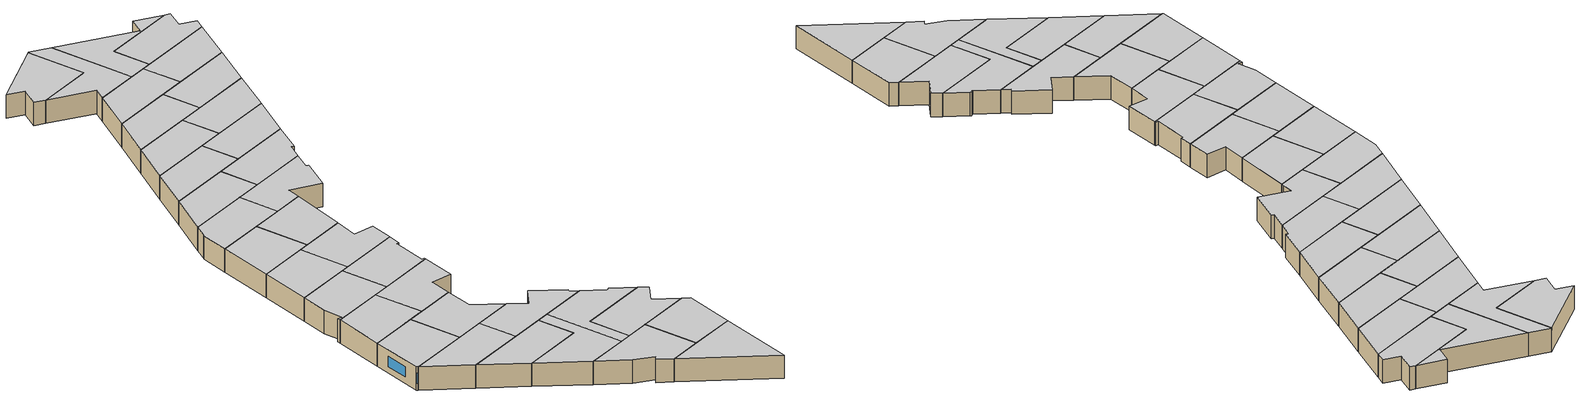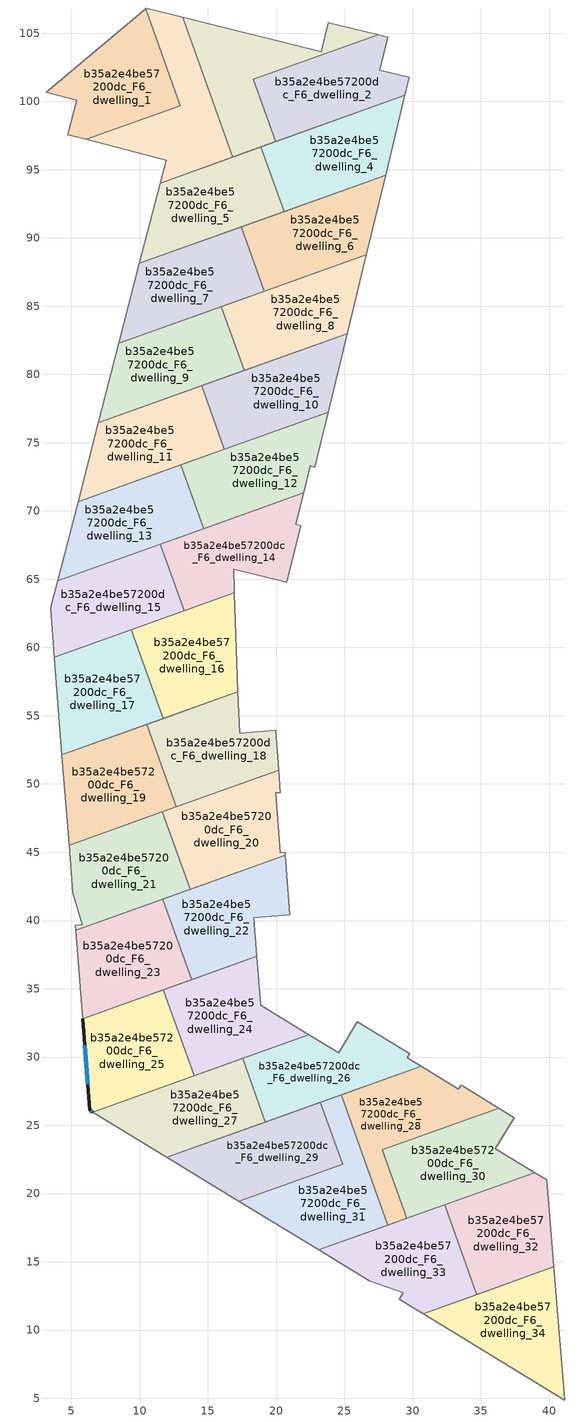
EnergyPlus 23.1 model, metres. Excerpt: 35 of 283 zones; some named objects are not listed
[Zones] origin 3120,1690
b35a2e4be57200dc_F6_dwelling_0
 floor to b35a2e4be57200dc_F5_dwelling_0 (EU_floor_Construction): 27.48,104.88 18.33,101.6 19.96,97.05 16.83,95.92 13.16,106.17 23.3,103.63 23.82,105.77 z18
 wall adiabatic (EU_wall_Construction): 27.48,104.88 23.82,105.77 23.3,103.63 13.16,106.17 / 16.83,95.92 19.96,97.05 z18:21
 wall to b35a2e4be57200dc_F6_dwelling_2 (EU_wall_Construction): 19.96,97.05 18.33,101.6 27.48,104.88 z18:21
 wall to b35a2e4be57200dc_F6_dwelling_3 (EU_wall_Construction): 13.16,106.17 16.83,95.92 z18:21
 ceiling to b35a2e4be57200dc_F7_dwelling_0 (EU_floor_Construction): 19.96,97.05 18.33,101.6 27.48,104.88 23.82,105.77 23.3,103.63 13.16,106.17 16.83,95.92 z21
b35a2e4be57200dc_F6_dwelling_1
 floor to b35a2e4be57200dc_F5_dwelling_1 (EU_floor_Construction): 10.43,106.79 12.97,99.69 6.08,97.21 4.72,97.56 5.37,100.08 3.15,100.65 z18
 wall to b35a2e4be57200dc_F6_dwelling_3 (EU_wall_Construction): 6.08,97.21 12.97,99.69 10.43,106.79 z18:21
 wall adiabatic (EU_wall_Construction): 10.43,106.79 3.15,100.65 5.37,100.08 4.72,97.56 6.08,97.21 z18:21
 ceiling to b35a2e4be57200dc_F7_dwelling_1 (EU_floor_Construction): 12.97,99.69 10.43,106.79 3.15,100.65 5.37,100.08 4.72,97.56 6.08,97.21 z21
b35a2e4be57200dc_F6_dwelling_10
 floor to b35a2e4be57200dc_F5_dwelling_10 (EU_floor_Construction): 25.2,82.99 23.8,77.24 16.2,74.51 14.53,79.17 z18
 wall adiabatic (EU_wall_Construction): 16.2,74.51 23.8,77.24 25.2,82.99 14.53,79.17 z18:21
 wall to b35a2e4be57200dc_F6_dwelling_11 (EU_wall_Construction): 14.53,79.17 16.2,74.51 z18:21
 ceiling to b35a2e4be57200dc_F7_dwelling_10 (EU_floor_Construction): 23.8,77.24 25.2,82.99 14.53,79.17 16.2,74.51 z21
b35a2e4be57200dc_F6_dwelling_11
 floor to b35a2e4be57200dc_F5_dwelling_11 (EU_floor_Construction): 14.53,79.17 16.2,74.51 5.49,70.68 6.98,76.47 z18
 wall adiabatic (EU_wall_Construction): 14.53,79.17 6.98,76.47 5.49,70.68 16.2,74.51 z18:21
 ceiling to b35a2e4be57200dc_F7_dwelling_11 (EU_floor_Construction): 16.2,74.51 14.53,79.17 6.98,76.47 5.49,70.68 z21
b35a2e4be57200dc_F6_dwelling_12
 floor to b35a2e4be57200dc_F5_dwelling_12 (EU_floor_Construction): 23.8,77.24 22.83,73.21 22.49,73.29 22.01,71.33 14.69,68.71 13.02,73.38 z18
 wall to b35a2e4be57200dc_F6_dwelling_13 (EU_wall_Construction): 13.02,73.38 14.69,68.71 z18:21
 wall adiabatic (EU_wall_Construction): 14.69,68.71 22.01,71.33 22.49,73.29 22.83,73.21 23.8,77.24 13.02,73.38 z18:21
 ceiling to b35a2e4be57200dc_F7_dwelling_12 (EU_floor_Construction): 22.01,71.33 22.49,73.29 22.83,73.21 23.8,77.24 13.02,73.38 14.69,68.71 z21
b35a2e4be57200dc_F6_dwelling_13
 floor to b35a2e4be57200dc_F5_dwelling_13 (EU_floor_Construction): 13.02,73.38 14.69,68.71 3.99,64.88 5.49,70.68 z18
 wall adiabatic (EU_wall_Construction): 13.02,73.38 5.49,70.68 3.99,64.88 14.69,68.71 z18:21
 ceiling to b35a2e4be57200dc_F7_dwelling_13 (EU_floor_Construction): 14.69,68.71 13.02,73.38 5.49,70.68 3.99,64.88 z21
b35a2e4be57200dc_F6_dwelling_14
 floor to b35a2e4be57200dc_F5_dwelling_14 (EU_floor_Construction): 22.01,71.33 21.45,69.02 21.79,68.93 20.78,64.78 16.89,65.72 16.92,64.29 16.93,64 13.26,62.68 11.51,67.57 z18
 wall to b35a2e4be57200dc_F6_dwelling_15 (EU_wall_Construction): 11.51,67.57 13.26,62.68 z18:21
 wall adiabatic (EU_wall_Construction): 13.26,62.68 16.93,64 16.92,64.29 16.89,65.72 20.78,64.78 21.79,68.93 21.45,69.02 22.01,71.33 11.51,67.57 z18:21
 ceiling to b35a2e4be57200dc_F7_dwelling_14 (EU_floor_Construction): 20.78,64.78 21.79,68.93 21.45,69.02 22.01,71.33 11.51,67.57 13.26,62.68 16.93,64 16.92,64.29 16.89,65.72 z21
b35a2e4be57200dc_F6_dwelling_15
 floor to b35a2e4be57200dc_F5_dwelling_15 (EU_floor_Construction): 11.51,67.57 13.26,62.68 3.75,59.28 3.47,62.87 3.57,63.23 3.99,64.88 z18
 wall adiabatic (EU_wall_Construction): 11.51,67.57 3.99,64.88 3.57,63.23 3.47,62.87 3.75,59.28 13.26,62.68 z18:21
 ceiling to b35a2e4be57200dc_F7_dwelling_15 (EU_floor_Construction): 13.26,62.68 11.51,67.57 3.99,64.88 3.57,63.23 3.47,62.87 3.75,59.28 z21
b35a2e4be57200dc_F6_dwelling_16
 floor to b35a2e4be57200dc_F5_dwelling_16 (EU_floor_Construction): 16.93,64 17.2,56.76 11.71,54.79 9.38,61.29 z18
 wall adiabatic (EU_wall_Construction): 11.71,54.79 17.2,56.76 16.93,64 9.38,61.29 z18:21
 wall to b35a2e4be57200dc_F6_dwelling_17 (EU_wall_Construction): 9.38,61.29 11.71,54.79 z18:21
 ceiling to b35a2e4be57200dc_F7_dwelling_16 (EU_floor_Construction): 17.2,56.76 16.93,64 9.38,61.29 11.71,54.79 z21
b35a2e4be57200dc_F6_dwelling_17
 floor to b35a2e4be57200dc_F5_dwelling_17 (EU_floor_Construction): 9.38,61.29 11.71,54.79 4.31,52.14 3.75,59.28 z18
 wall adiabatic (EU_wall_Construction): 9.38,61.29 3.75,59.28 4.31,52.14 11.71,54.79 z18:21
 ceiling to b35a2e4be57200dc_F7_dwelling_17 (EU_floor_Construction): 11.71,54.79 9.38,61.29 3.75,59.28 4.31,52.14 z21
b35a2e4be57200dc_F6_dwelling_18
 floor to b35a2e4be57200dc_F5_dwelling_18 (EU_floor_Construction): 19.95,53.93 20.18,51.01 12.69,48.32 10.52,54.37 17.2,56.76 17.31,53.73 z18
 wall adiabatic (EU_wall_Construction): 12.69,48.32 20.18,51.01 19.95,53.93 17.31,53.73 17.2,56.76 10.52,54.37 z18:21
 wall to b35a2e4be57200dc_F6_dwelling_19 (EU_wall_Construction): 10.52,54.37 12.69,48.32 z18:21
 ceiling to b35a2e4be57200dc_F7_dwelling_18 (EU_floor_Construction): 20.18,51.01 19.95,53.93 17.31,53.73 17.2,56.76 10.52,54.37 12.69,48.32 z21
b35a2e4be57200dc_F6_dwelling_19
 floor to b35a2e4be57200dc_F5_dwelling_19 (EU_floor_Construction): 10.52,54.37 12.69,48.32 4.82,45.51 4.31,52.14 z18
 wall adiabatic (EU_wall_Construction): 10.52,54.37 4.31,52.14 4.82,45.51 12.69,48.32 z18:21
 ceiling to b35a2e4be57200dc_F7_dwelling_19 (EU_floor_Construction): 12.69,48.32 10.52,54.37 4.31,52.14 4.82,45.51 z21
b35a2e4be57200dc_F6_dwelling_2
 floor to b35a2e4be57200dc_F5_dwelling_2 (EU_floor_Construction): 28.17,104.71 27.59,102.3 29.76,101.77 29.43,100.44 19.96,97.05 18.33,101.6 27.48,104.88 z18
 wall adiabatic (EU_wall_Construction): 19.96,97.05 29.43,100.44 29.76,101.77 27.59,102.3 28.17,104.71 27.48,104.88 z18:21
 ceiling to b35a2e4be57200dc_F7_dwelling_2 (EU_floor_Construction): 29.43,100.44 29.76,101.77 27.59,102.3 28.17,104.71 27.48,104.88 18.33,101.6 19.96,97.05 z21
b35a2e4be57200dc_F6_dwelling_20
 floor to b35a2e4be57200dc_F5_dwelling_20 (EU_floor_Construction): 20.18,51.01 20.31,49.37 19.96,49.34 20.3,44.95 20.65,44.98 20.67,44.79 13.69,42.29 11.66,47.96 z18
 wall to b35a2e4be57200dc_F6_dwelling_21 (EU_wall_Construction): 11.66,47.96 13.69,42.29 z18:21
 wall adiabatic (EU_wall_Construction): 13.69,42.29 20.67,44.79 20.65,44.98 20.3,44.95 19.96,49.34 20.31,49.37 20.18,51.01 11.66,47.96 z18:21
 ceiling to b35a2e4be57200dc_F7_dwelling_20 (EU_floor_Construction): 20.67,44.79 20.65,44.98 20.3,44.95 19.96,49.34 20.31,49.37 20.18,51.01 11.66,47.96 13.69,42.29 z21
b35a2e4be57200dc_F6_dwelling_21
 floor to b35a2e4be57200dc_F5_dwelling_21 (EU_floor_Construction): 11.66,47.96 13.69,42.29 5.31,39.29 5.28,39.66 5.81,39.7 5.09,42.04 4.82,45.51 z18
 wall adiabatic (EU_wall_Construction): 11.66,47.96 4.82,45.51 5.09,42.04 5.81,39.7 5.28,39.66 5.31,39.29 13.69,42.29 z18:21
 ceiling to b35a2e4be57200dc_F7_dwelling_21 (EU_floor_Construction): 13.69,42.29 11.66,47.96 4.82,45.51 5.09,42.04 5.81,39.7 5.28,39.66 5.31,39.29 z21
b35a2e4be57200dc_F6_dwelling_22
 floor to b35a2e4be57200dc_F5_dwelling_22 (EU_floor_Construction): 20.67,44.79 21.01,40.42 18.37,40.21 18.59,37.36 13.81,35.65 11.68,41.57 z18
 wall to b35a2e4be57200dc_F6_dwelling_23 (EU_wall_Construction): 11.68,41.57 13.81,35.65 z18:21
 wall adiabatic (EU_wall_Construction): 13.81,35.65 18.59,37.36 18.37,40.21 21.01,40.42 20.67,44.79 11.68,41.57 z18:21
 ceiling to b35a2e4be57200dc_F7_dwelling_22 (EU_floor_Construction): 18.59,37.36 18.37,40.21 21.01,40.42 20.67,44.79 11.68,41.57 13.81,35.65 z21
b35a2e4be57200dc_F6_dwelling_23
 floor to b35a2e4be57200dc_F5_dwelling_23 (EU_floor_Construction): 11.68,41.57 13.81,35.65 5.81,32.79 5.31,39.29 z18
 wall adiabatic (EU_wall_Construction): 11.68,41.57 5.31,39.29 5.81,32.79 13.81,35.65 z18:21
 ceiling to b35a2e4be57200dc_F7_dwelling_23 (EU_floor_Construction): 13.81,35.65 11.68,41.57 5.31,39.29 5.81,32.79 z21
b35a2e4be57200dc_F6_dwelling_24
 floor to b35a2e4be57200dc_F5_dwelling_24 (EU_floor_Construction): 18.59,37.36 18.87,33.78 22.39,31.64 13.99,28.63 11.74,34.91 z18
 wall to b35a2e4be57200dc_F6_dwelling_25 (EU_wall_Construction): 11.74,34.91 13.99,28.63 z18:21
 wall adiabatic (EU_wall_Construction): 13.99,28.63 22.39,31.64 18.87,33.78 18.59,37.36 11.74,34.91 z18:21
 ceiling to b35a2e4be57200dc_F7_dwelling_24 (EU_floor_Construction): 22.39,31.64 18.87,33.78 18.59,37.36 11.74,34.91 13.99,28.63 z21
b35a2e4be57200dc_F6_dwelling_25
 floor to b35a2e4be57200dc_F5_dwelling_25 (EU_floor_Construction): 11.74,34.91 13.99,28.63 6.55,25.97 6.34,26.1 5.81,32.79 z18
 wall outside (EU_wall_Construction): 5.81,32.79 6.34,26.1 6.55,25.97 z18:21
 wall adiabatic (EU_wall_Construction): 11.74,34.91 5.81,32.79 / 6.55,25.97 13.99,28.63 z18:21
 window (EU_Window_Construction): 5.96,30.88 6.19,28.01 / 6.4,26.06 6.49,26.01 z18.86:20.14
 ceiling to b35a2e4be57200dc_F7_dwelling_25 (EU_floor_Construction): 13.99,28.63 11.74,34.91 5.81,32.79 6.34,26.1 6.55,25.97 z21
b35a2e4be57200dc_F6_dwelling_26
 floor to b35a2e4be57200dc_F5_dwelling_26 (EU_floor_Construction): 29.78,30.24 29.6,29.94 30.62,29.32 19.21,25.23 17.54,29.91 22.39,31.64 24.58,30.3 25.95,32.57 z18
 wall adiabatic (EU_wall_Construction): 19.21,25.23 30.62,29.32 29.6,29.94 29.78,30.24 25.95,32.57 24.58,30.3 22.39,31.64 17.54,29.91 z18:21
 wall to b35a2e4be57200dc_F6_dwelling_27 (EU_wall_Construction): 17.54,29.91 19.21,25.23 z18:21
 ceiling to b35a2e4be57200dc_F7_dwelling_26 (EU_floor_Construction): 30.62,29.32 29.6,29.94 29.78,30.24 25.95,32.57 24.58,30.3 22.39,31.64 17.54,29.91 19.21,25.23 z21
b35a2e4be57200dc_F6_dwelling_27
 floor to b35a2e4be57200dc_F5_dwelling_27 (EU_floor_Construction): 17.54,29.91 19.21,25.23 12,22.65 6.55,25.97 z18
 wall adiabatic (EU_wall_Construction): 17.54,29.91 6.55,25.97 12,22.65 19.21,25.23 z18:21
 ceiling to b35a2e4be57200dc_F7_dwelling_27 (EU_floor_Construction): 19.21,25.23 17.54,29.91 6.55,25.97 12,22.65 z21
b35a2e4be57200dc_F6_dwelling_28
 floor to b35a2e4be57200dc_F5_dwelling_28 (EU_floor_Construction): 33.7,27.84 36.29,26.25 27.77,23.2 29.57,18.17 28.19,17.68 24.77,27.22 30.62,29.32 33.28,27.69 33.36,27.64 33.42,27.74 33.54,27.94 z18
 wall adiabatic (EU_wall_Construction): 36.29,26.25 33.7,27.84 33.54,27.94 33.42,27.74 33.36,27.64 33.28,27.69 30.62,29.32 24.77,27.22 / 28.19,17.68 29.57,18.17 z18:21
 wall to b35a2e4be57200dc_F6_dwelling_30 (EU_wall_Construction): 29.57,18.17 27.77,23.2 36.29,26.25 z18:21
 wall to b35a2e4be57200dc_F6_dwelling_31 (EU_wall_Construction): 24.77,27.22 28.19,17.68 z18:21
 ceiling to b35a2e4be57200dc_F7_dwelling_28 (EU_floor_Construction): 29.57,18.17 27.77,23.2 36.29,26.25 33.7,27.84 33.54,27.94 33.42,27.74 33.36,27.64 33.28,27.69 30.62,29.32 24.77,27.22 28.19,17.68 z21
b35a2e4be57200dc_F6_dwelling_29
 floor to b35a2e4be57200dc_F5_dwelling_29 (EU_floor_Construction): 23.24,26.67 24.86,22.15 17.27,19.43 12,22.65 z18
 wall to b35a2e4be57200dc_F6_dwelling_31 (EU_wall_Construction): 17.27,19.43 24.86,22.15 23.24,26.67 z18:21
 wall adiabatic (EU_wall_Construction): 23.24,26.67 12,22.65 17.27,19.43 z18:21
 ceiling to b35a2e4be57200dc_F7_dwelling_29 (EU_floor_Construction): 24.86,22.15 23.24,26.67 12,22.65 17.27,19.43 z21
b35a2e4be57200dc_F6_dwelling_3
 floor to b35a2e4be57200dc_F5_dwelling_3 (EU_floor_Construction): 13.16,106.17 16.83,95.92 11.5,94.01 11.93,95.71 6.08,97.21 12.97,99.69 10.43,106.79 10.48,106.84 z18
 wall adiabatic (EU_wall_Construction): 13.16,106.17 10.48,106.84 10.43,106.79 / 6.08,97.21 11.93,95.71 11.5,94.01 16.83,95.92 z18:21
 ceiling to b35a2e4be57200dc_F7_dwelling_3 (EU_floor_Construction): 16.83,95.92 13.16,106.17 10.48,106.84 10.43,106.79 12.97,99.69 6.08,97.21 11.93,95.71 11.5,94.01 z21
b35a2e4be57200dc_F6_dwelling_30
 floor to b35a2e4be57200dc_F5_dwelling_30 (EU_floor_Construction): 37.43,25.55 36.06,23.28 38.95,21.54 29.57,18.17 27.77,23.2 36.29,26.25 z18
 wall adiabatic (EU_wall_Construction): 29.57,18.17 38.95,21.54 36.06,23.28 37.43,25.55 36.29,26.25 z18:21
 ceiling to b35a2e4be57200dc_F7_dwelling_30 (EU_floor_Construction): 38.95,21.54 36.06,23.28 37.43,25.55 36.29,26.25 27.77,23.2 29.57,18.17 z21
b35a2e4be57200dc_F6_dwelling_31
 floor to b35a2e4be57200dc_F5_dwelling_31 (EU_floor_Construction): 24.77,27.22 28.19,17.68 23.12,15.87 17.27,19.43 24.86,22.15 23.24,26.67 z18
 wall adiabatic (EU_wall_Construction): 24.77,27.22 23.24,26.67 / 17.27,19.43 23.12,15.87 28.19,17.68 z18:21
 ceiling to b35a2e4be57200dc_F7_dwelling_31 (EU_floor_Construction): 28.19,17.68 24.77,27.22 23.24,26.67 24.86,22.15 17.27,19.43 23.12,15.87 z21
b35a2e4be57200dc_F6_dwelling_32
 floor to b35a2e4be57200dc_F5_dwelling_32 (EU_floor_Construction): 39.82,21.01 40.34,14.62 34.7,12.6 32.35,19.17 38.95,21.54 z18
 wall to b35a2e4be57200dc_F6_dwelling_33 (EU_wall_Construction): 32.35,19.17 34.7,12.6 z18:21
 wall adiabatic (EU_wall_Construction): 34.7,12.6 40.34,14.62 39.82,21.01 38.95,21.54 32.35,19.17 z18:21
 ceiling to b35a2e4be57200dc_F7_dwelling_32 (EU_floor_Construction): 40.34,14.62 39.82,21.01 38.95,21.54 32.35,19.17 34.7,12.6 z21
b35a2e4be57200dc_F6_dwelling_33
 floor to b35a2e4be57200dc_F5_dwelling_33 (EU_floor_Construction): 32.35,19.17 34.7,12.6 30.78,11.2 29.03,12.27 29.32,12.74 26.82,13.61 23.12,15.87 z18
 wall adiabatic (EU_wall_Construction): 32.35,19.17 23.12,15.87 26.82,13.61 29.32,12.74 29.03,12.27 30.78,11.2 34.7,12.6 z18:21
 ceiling to b35a2e4be57200dc_F7_dwelling_33 (EU_floor_Construction): 34.7,12.6 32.35,19.17 23.12,15.87 26.82,13.61 29.32,12.74 29.03,12.27 30.78,11.2 z21
b35a2e4be57200dc_F6_dwelling_34
 floor to b35a2e4be57200dc_F5_dwelling_34 (EU_floor_Construction): 40.34,14.62 41.14,4.88 30.78,11.2 z18
 wall adiabatic (EU_wall_Construction): 41.14,4.88 40.34,14.62 30.78,11.2 41.14,4.88 z18:21
 ceiling to b35a2e4be57200dc_F7_dwelling_34 (EU_floor_Construction): 41.14,4.88 40.34,14.62 30.78,11.2 z21
b35a2e4be57200dc_F6_dwelling_4
 floor to b35a2e4be57200dc_F5_dwelling_4 (EU_floor_Construction): 29.43,100.44 28.02,94.59 20.58,91.93 18.89,96.66 z18
 wall adiabatic (EU_wall_Construction): 20.58,91.93 28.02,94.59 29.43,100.44 18.89,96.66 20.58,91.93 z18:21
 ceiling to b35a2e4be57200dc_F7_dwelling_4 (EU_floor_Construction): 28.02,94.59 29.43,100.44 18.89,96.66 20.58,91.93 z21
b35a2e4be57200dc_F6_dwelling_5
 floor to b35a2e4be57200dc_F5_dwelling_5 (EU_floor_Construction): 18.89,96.66 20.58,91.93 9.98,88.13 11.5,94.01 z18
 wall adiabatic (EU_wall_Construction): 18.89,96.66 11.5,94.01 9.98,88.13 20.58,91.93 18.89,96.66 z18:21
 ceiling to b35a2e4be57200dc_F7_dwelling_5 (EU_floor_Construction): 20.58,91.93 18.89,96.66 11.5,94.01 9.98,88.13 z21
b35a2e4be57200dc_F6_dwelling_6
 floor to b35a2e4be57200dc_F5_dwelling_6 (EU_floor_Construction): 28.02,94.59 26.6,88.78 19.11,86.09 17.43,90.8 z18
 wall adiabatic (EU_wall_Construction): 19.11,86.09 26.6,88.78 28.02,94.59 17.43,90.8 z18:21
 wall to b35a2e4be57200dc_F6_dwelling_7 (EU_wall_Construction): 17.43,90.8 19.11,86.09 z18:21
 ceiling to b35a2e4be57200dc_F7_dwelling_6 (EU_floor_Construction): 26.6,88.78 28.02,94.59 17.43,90.8 19.11,86.09 z21
b35a2e4be57200dc_F6_dwelling_7
 floor to b35a2e4be57200dc_F5_dwelling_7 (EU_floor_Construction): 17.43,90.8 19.11,86.09 8.48,82.28 9.98,88.13 z18
 wall adiabatic (EU_wall_Construction): 17.43,90.8 9.98,88.13 8.48,82.28 19.11,86.09 z18:21
 ceiling to b35a2e4be57200dc_F7_dwelling_7 (EU_floor_Construction): 19.11,86.09 17.43,90.8 9.98,88.13 8.48,82.28 z21
b35a2e4be57200dc_F6_dwelling_8
 floor to b35a2e4be57200dc_F5_dwelling_8 (EU_floor_Construction): 26.6,88.78 25.2,82.99 17.65,80.29 15.98,84.97 z18
 wall adiabatic (EU_wall_Construction): 17.65,80.29 25.2,82.99 26.6,88.78 15.98,84.97 z18:21
 wall to b35a2e4be57200dc_F6_dwelling_9 (EU_wall_Construction): 15.98,84.97 17.65,80.29 z18:21
 ceiling to b35a2e4be57200dc_F7_dwelling_8 (EU_floor_Construction): 25.2,82.99 26.6,88.78 15.98,84.97 17.65,80.29 z21
b35a2e4be57200dc_F6_dwelling_9
 floor to b35a2e4be57200dc_F5_dwelling_9 (EU_floor_Construction): 15.98,84.97 17.65,80.29 6.98,76.47 8.48,82.28 z18
 wall adiabatic (EU_wall_Construction): 15.98,84.97 8.48,82.28 6.98,76.47 17.65,80.29 z18:21
 ceiling to b35a2e4be57200dc_F7_dwelling_9 (EU_floor_Construction): 17.65,80.29 15.98,84.97 8.48,82.28 6.98,76.47 z21
[Building]
EU S2 Campaign: North Axis=0; Terrain=City; Solar Distribution=FullExterior
[Site:Location]
Helsinki-Vantaa.AP: Latitude=60.317; Longitude=24.963; Time Zone=2; Elevation=54.6
[SizingPeriod:WeatherFileDays]
AnnualSizingPeriod: Begin Month=1; Begin Day of Month=1; End Month=12; End Day of Month=31; Day of Week for Start Day=Monday; Use Weather File Daylight Saving Period=No; Use Weather File Rain and Snow Indicators=No
[MATERIAL]
EU_InternalMass_Material: Roughness=MediumRough; Thickness=0.1; Conductivity=1; Density=1800; Specific Heat=900; Thermal Absorptance=0.9; Solar Absorptance=0.7; Visible Absorptance=0.7
[MATERIAL:NOMASS] Roughness=MediumRough; Thermal Absorptance=0.9; Solar Absorptance=0.7; Visible Absorptance=0.7
Name | Thermal Resistance
EU_wall_NoMass | 5.91765
EU_floor_NoMass | 6.2875
[WINDOWMATERIAL:SIMPLEGLAZINGSYSTEM]
EU_Window_SimpleGlazing: UFactor=0.994035; Solar Heat Gain Coefficient=0.7; Visible Transmittance=0.7
[CONSTRUCTION]
EU_wall_Construction: EU_wall_NoMass
EU_floor_Construction: EU_floor_NoMass
EU_Window_Construction: EU_Window_SimpleGlazing
EU_InternalMass_Construction: EU_InternalMass_Material
[ZONE] Type=1; Multiplier=1; Ceiling Height=autocalculate; Floor Area=autocalculate; Part of Total Floor Area=Yes
Name | Volume
b35a2e4be57200dc_F6_dwelling_0 | 143.992
b35a2e4be57200dc_F6_dwelling_1 | 144.024
b35a2e4be57200dc_F6_dwelling_10 | 144.019
b35a2e4be57200dc_F6_dwelling_11 | 144.05
b35a2e4be57200dc_F6_dwelling_12 | 143.993
b35a2e4be57200dc_F6_dwelling_13 | 143.977
b35a2e4be57200dc_F6_dwelling_14 | 144.555
b35a2e4be57200dc_F6_dwelling_15 | 144.532
b35a2e4be57200dc_F6_dwelling_16 | 143.476
b35a2e4be57200dc_F6_dwelling_17 | 143.495
b35a2e4be57200dc_F6_dwelling_18; b35a2e4be57200dc_F6_dwelling_26 | 144.004
b35a2e4be57200dc_F6_dwelling_19; b35a2e4be57200dc_F6_dwelling_8 | 143.997
b35a2e4be57200dc_F6_dwelling_2; b35a2e4be57200dc_F6_dwelling_3; b35a2e4be57200dc_F6_dwelling_9 | 143.99
b35a2e4be57200dc_F6_dwelling_20; b35a2e4be57200dc_F6_dwelling_27; b35a2e4be57200dc_F6_dwelling_33 | 144.015
b35a2e4be57200dc_F6_dwelling_21; b35a2e4be57200dc_F6_dwelling_24; b35a2e4be57200dc_F6_dwelling_34 | 144.011
b35a2e4be57200dc_F6_dwelling_22 | 144.04
b35a2e4be57200dc_F6_dwelling_23; b35a2e4be57200dc_F6_dwelling_25; b35a2e4be57200dc_F6_dwelling_5 | 144.007
b35a2e4be57200dc_F6_dwelling_28 | 144.031
b35a2e4be57200dc_F6_dwelling_29 | 144.001
b35a2e4be57200dc_F6_dwelling_30; b35a2e4be57200dc_F6_dwelling_31 | 143.999
b35a2e4be57200dc_F6_dwelling_32 | 144.018
b35a2e4be57200dc_F6_dwelling_4 | 144.009
b35a2e4be57200dc_F6_dwelling_6 | 144.034
b35a2e4be57200dc_F6_dwelling_7 | 144.041
[INTERNALMASS] Construction=EU_InternalMass_Construction
Name | Zone or ZoneList | Surface Area
b35a2e4be57200dc_F6_dwelling_0_EU_InternalMass | b35a2e4be57200dc_F6_dwelling_0 | 48.0012
b35a2e4be57200dc_F6_dwelling_1_EU_InternalMass | b35a2e4be57200dc_F6_dwelling_1 | 48.0077
b35a2e4be57200dc_F6_dwelling_2_EU_InternalMass | b35a2e4be57200dc_F6_dwelling_2 | 47.9963
b35a2e4be57200dc_F6_dwelling_3_EU_InternalMass | b35a2e4be57200dc_F6_dwelling_3 | 47.9963
b35a2e4be57200dc_F6_dwelling_4_EU_InternalMass | b35a2e4be57200dc_F6_dwelling_4 | 48.003
b35a2e4be57200dc_F6_dwelling_5_EU_InternalMass | b35a2e4be57200dc_F6_dwelling_5 | 48.003
b35a2e4be57200dc_F6_dwelling_6_EU_InternalMass | b35a2e4be57200dc_F6_dwelling_6 | 48.0102
b35a2e4be57200dc_F6_dwelling_7_EU_InternalMass | b35a2e4be57200dc_F6_dwelling_7 | 48.013
b35a2e4be57200dc_F6_dwelling_8_EU_InternalMass | b35a2e4be57200dc_F6_dwelling_8 | 47.9986
b35a2e4be57200dc_F6_dwelling_9_EU_InternalMass | b35a2e4be57200dc_F6_dwelling_9 | 47.9956
b35a2e4be57200dc_F6_dwelling_10_EU_InternalMass | b35a2e4be57200dc_F6_dwelling_10 | 48.0076
b35a2e4be57200dc_F6_dwelling_11_EU_InternalMass | b35a2e4be57200dc_F6_dwelling_11 | 48.0176
b35a2e4be57200dc_F6_dwelling_12_EU_InternalMass | b35a2e4be57200dc_F6_dwelling_12 | 47.9978
b35a2e4be57200dc_F6_dwelling_13_EU_InternalMass | b35a2e4be57200dc_F6_dwelling_13 | 47.9935
b35a2e4be57200dc_F6_dwelling_14_EU_InternalMass | b35a2e4be57200dc_F6_dwelling_14 | 48.1789
b35a2e4be57200dc_F6_dwelling_15_EU_InternalMass | b35a2e4be57200dc_F6_dwelling_15 | 48.1785
b35a2e4be57200dc_F6_dwelling_16_EU_InternalMass | b35a2e4be57200dc_F6_dwelling_16 | 47.8263
b35a2e4be57200dc_F6_dwelling_17_EU_InternalMass | b35a2e4be57200dc_F6_dwelling_17 | 47.8311
b35a2e4be57200dc_F6_dwelling_18_EU_InternalMass | b35a2e4be57200dc_F6_dwelling_18 | 48.003
b35a2e4be57200dc_F6_dwelling_19_EU_InternalMass | b35a2e4be57200dc_F6_dwelling_19 | 48.0021
b35a2e4be57200dc_F6_dwelling_20_EU_InternalMass | b35a2e4be57200dc_F6_dwelling_20 | 48.0047
b35a2e4be57200dc_F6_dwelling_21_EU_InternalMass | b35a2e4be57200dc_F6_dwelling_21 | 48.0043
b35a2e4be57200dc_F6_dwelling_22_EU_InternalMass | b35a2e4be57200dc_F6_dwelling_22 | 48.0114
b35a2e4be57200dc_F6_dwelling_23_EU_InternalMass | b35a2e4be57200dc_F6_dwelling_23 | 48.0014
b35a2e4be57200dc_F6_dwelling_24_EU_InternalMass | b35a2e4be57200dc_F6_dwelling_24 | 48.0038
b35a2e4be57200dc_F6_dwelling_25_EU_InternalMass | b35a2e4be57200dc_F6_dwelling_25 | 48.0027
b35a2e4be57200dc_F6_dwelling_26_EU_InternalMass | b35a2e4be57200dc_F6_dwelling_26 | 48.005
b35a2e4be57200dc_F6_dwelling_27_EU_InternalMass | b35a2e4be57200dc_F6_dwelling_27 | 48.0047
b35a2e4be57200dc_F6_dwelling_28_EU_InternalMass | b35a2e4be57200dc_F6_dwelling_28 | 48.0105
b35a2e4be57200dc_F6_dwelling_29_EU_InternalMass | b35a2e4be57200dc_F6_dwelling_29 | 47.9994
b35a2e4be57200dc_F6_dwelling_30_EU_InternalMass | b35a2e4be57200dc_F6_dwelling_30 | 48
b35a2e4be57200dc_F6_dwelling_31_EU_InternalMass | b35a2e4be57200dc_F6_dwelling_31 | 48.0006
b35a2e4be57200dc_F6_dwelling_32_EU_InternalMass | b35a2e4be57200dc_F6_dwelling_32 | 48.0051
b35a2e4be57200dc_F6_dwelling_33_EU_InternalMass | b35a2e4be57200dc_F6_dwelling_33 | 48.0038
b35a2e4be57200dc_F6_dwelling_34_EU_InternalMass | b35a2e4be57200dc_F6_dwelling_34 | 48.0035
[OTHEREQUIPMENT] Fuel Type=Electricity; Design Level Calculation Method=Watts/Area; Power per Zone Floor Area=1; Fraction Latent=0; Fraction Radiant=0; Fraction Lost=0; Carbon Dioxide Generation Rate=0; EndUse Subcategory=EU_Step8_InternalGains
Name | Zone or ZoneList or Space or SpaceList | Schedule
EU_Step8_InternalGain_b35a2e4be57200dc_F6_dwelling_0_f000 | b35a2e4be57200dc_F6_dwelling_0 | EU_Step8_GainSchedule_b35a2e4be57200dc_F6_dwelling_0_f000
EU_Step8_InternalGain_b35a2e4be57200dc_F6_dwelling_1_f000 | b35a2e4be57200dc_F6_dwelling_1 | EU_Step8_GainSchedule_b35a2e4be57200dc_F6_dwelling_1_f000
EU_Step8_InternalGain_b35a2e4be57200dc_F6_dwelling_2_f000 | b35a2e4be57200dc_F6_dwelling_2 | EU_Step8_GainSchedule_b35a2e4be57200dc_F6_dwelling_2_f000
EU_Step8_InternalGain_b35a2e4be57200dc_F6_dwelling_3_f000 | b35a2e4be57200dc_F6_dwelling_3 | EU_Step8_GainSchedule_b35a2e4be57200dc_F6_dwelling_3_f000
EU_Step8_InternalGain_b35a2e4be57200dc_F6_dwelling_4_f000 | b35a2e4be57200dc_F6_dwelling_4 | EU_Step8_GainSchedule_b35a2e4be57200dc_F6_dwelling_4_f000
EU_Step8_InternalGain_b35a2e4be57200dc_F6_dwelling_5_f000 | b35a2e4be57200dc_F6_dwelling_5 | EU_Step8_GainSchedule_b35a2e4be57200dc_F6_dwelling_5_f000
EU_Step8_InternalGain_b35a2e4be57200dc_F6_dwelling_6_f000 | b35a2e4be57200dc_F6_dwelling_6 | EU_Step8_GainSchedule_b35a2e4be57200dc_F6_dwelling_6_f000
EU_Step8_InternalGain_b35a2e4be57200dc_F6_dwelling_7_f000 | b35a2e4be57200dc_F6_dwelling_7 | EU_Step8_GainSchedule_b35a2e4be57200dc_F6_dwelling_7_f000
EU_Step8_InternalGain_b35a2e4be57200dc_F6_dwelling_8_f000 | b35a2e4be57200dc_F6_dwelling_8 | EU_Step8_GainSchedule_b35a2e4be57200dc_F6_dwelling_8_f000
EU_Step8_InternalGain_b35a2e4be57200dc_F6_dwelling_9_f000 | b35a2e4be57200dc_F6_dwelling_9 | EU_Step8_GainSchedule_b35a2e4be57200dc_F6_dwelling_9_f000
EU_Step8_InternalGain_b35a2e4be57200dc_F6_dwelling_10_f000 | b35a2e4be57200dc_F6_dwelling_10 | EU_Step8_GainSchedule_b35a2e4be57200dc_F6_dwelling_10_f000
EU_Step8_InternalGain_b35a2e4be57200dc_F6_dwelling_11_f000 | b35a2e4be57200dc_F6_dwelling_11 | EU_Step8_GainSchedule_b35a2e4be57200dc_F6_dwelling_11_f000
EU_Step8_InternalGain_b35a2e4be57200dc_F6_dwelling_12_f000 | b35a2e4be57200dc_F6_dwelling_12 | EU_Step8_GainSchedule_b35a2e4be57200dc_F6_dwelling_12_f000
EU_Step8_InternalGain_b35a2e4be57200dc_F6_dwelling_13_f000 | b35a2e4be57200dc_F6_dwelling_13 | EU_Step8_GainSchedule_b35a2e4be57200dc_F6_dwelling_13_f000
EU_Step8_InternalGain_b35a2e4be57200dc_F6_dwelling_14_f000 | b35a2e4be57200dc_F6_dwelling_14 | EU_Step8_GainSchedule_b35a2e4be57200dc_F6_dwelling_14_f000
EU_Step8_InternalGain_b35a2e4be57200dc_F6_dwelling_15_f000 | b35a2e4be57200dc_F6_dwelling_15 | EU_Step8_GainSchedule_b35a2e4be57200dc_F6_dwelling_15_f000
EU_Step8_InternalGain_b35a2e4be57200dc_F6_dwelling_16_f000 | b35a2e4be57200dc_F6_dwelling_16 | EU_Step8_GainSchedule_b35a2e4be57200dc_F6_dwelling_16_f000
EU_Step8_InternalGain_b35a2e4be57200dc_F6_dwelling_17_f000 | b35a2e4be57200dc_F6_dwelling_17 | EU_Step8_GainSchedule_b35a2e4be57200dc_F6_dwelling_17_f000
EU_Step8_InternalGain_b35a2e4be57200dc_F6_dwelling_18_f000 | b35a2e4be57200dc_F6_dwelling_18 | EU_Step8_GainSchedule_b35a2e4be57200dc_F6_dwelling_18_f000
EU_Step8_InternalGain_b35a2e4be57200dc_F6_dwelling_19_f000 | b35a2e4be57200dc_F6_dwelling_19 | EU_Step8_GainSchedule_b35a2e4be57200dc_F6_dwelling_19_f000
EU_Step8_InternalGain_b35a2e4be57200dc_F6_dwelling_20_f000 | b35a2e4be57200dc_F6_dwelling_20 | EU_Step8_GainSchedule_b35a2e4be57200dc_F6_dwelling_20_f000
EU_Step8_InternalGain_b35a2e4be57200dc_F6_dwelling_21_f000 | b35a2e4be57200dc_F6_dwelling_21 | EU_Step8_GainSchedule_b35a2e4be57200dc_F6_dwelling_21_f000
EU_Step8_InternalGain_b35a2e4be57200dc_F6_dwelling_22_f000 | b35a2e4be57200dc_F6_dwelling_22 | EU_Step8_GainSchedule_b35a2e4be57200dc_F6_dwelling_22_f000
EU_Step8_InternalGain_b35a2e4be57200dc_F6_dwelling_23_f000 | b35a2e4be57200dc_F6_dwelling_23 | EU_Step8_GainSchedule_b35a2e4be57200dc_F6_dwelling_23_f000
EU_Step8_InternalGain_b35a2e4be57200dc_F6_dwelling_24_f000 | b35a2e4be57200dc_F6_dwelling_24 | EU_Step8_GainSchedule_b35a2e4be57200dc_F6_dwelling_24_f000
EU_Step8_InternalGain_b35a2e4be57200dc_F6_dwelling_25_f000 | b35a2e4be57200dc_F6_dwelling_25 | EU_Step8_GainSchedule_b35a2e4be57200dc_F6_dwelling_25_f000
EU_Step8_InternalGain_b35a2e4be57200dc_F6_dwelling_26_f000 | b35a2e4be57200dc_F6_dwelling_26 | EU_Step8_GainSchedule_b35a2e4be57200dc_F6_dwelling_26_f000
EU_Step8_InternalGain_b35a2e4be57200dc_F6_dwelling_27_f000 | b35a2e4be57200dc_F6_dwelling_27 | EU_Step8_GainSchedule_b35a2e4be57200dc_F6_dwelling_27_f000
EU_Step8_InternalGain_b35a2e4be57200dc_F6_dwelling_28_f000 | b35a2e4be57200dc_F6_dwelling_28 | EU_Step8_GainSchedule_b35a2e4be57200dc_F6_dwelling_28_f000
EU_Step8_InternalGain_b35a2e4be57200dc_F6_dwelling_29_f000 | b35a2e4be57200dc_F6_dwelling_29 | EU_Step8_GainSchedule_b35a2e4be57200dc_F6_dwelling_29_f000
EU_Step8_InternalGain_b35a2e4be57200dc_F6_dwelling_30_f000 | b35a2e4be57200dc_F6_dwelling_30 | EU_Step8_GainSchedule_b35a2e4be57200dc_F6_dwelling_30_f000
EU_Step8_InternalGain_b35a2e4be57200dc_F6_dwelling_31_f000 | b35a2e4be57200dc_F6_dwelling_31 | EU_Step8_GainSchedule_b35a2e4be57200dc_F6_dwelling_31_f000
EU_Step8_InternalGain_b35a2e4be57200dc_F6_dwelling_32_f000 | b35a2e4be57200dc_F6_dwelling_32 | EU_Step8_GainSchedule_b35a2e4be57200dc_F6_dwelling_32_f000
EU_Step8_InternalGain_b35a2e4be57200dc_F6_dwelling_33_f000 | b35a2e4be57200dc_F6_dwelling_33 | EU_Step8_GainSchedule_b35a2e4be57200dc_F6_dwelling_33_f000
EU_Step8_InternalGain_b35a2e4be57200dc_F6_dwelling_34_f000 | b35a2e4be57200dc_F6_dwelling_34 | EU_Step8_GainSchedule_b35a2e4be57200dc_F6_dwelling_34_f000
[ZONEVENTILATION:DESIGNFLOWRATE] Schedule=EU_AlwaysOn; Design Flow Rate Calculation Method=AirChanges/Hour; Air Changes per Hour=0.596421; Ventilation Type=Natural; Fan Pressure Rise=0; Fan Total Efficiency=1; Constant Term Coefficient=1; Temperature Term Coefficient=0; Velocity Term Coefficient=0; Velocity Squared Term Coefficient=0; Minimum Indoor Temperature=-100; Maximum Indoor Temperature=100; Delta Temperature=-100; Minimum Outdoor Temperature=-100; Maximum Outdoor Temperature=100; Maximum Wind Speed=40
Name | Zone or ZoneList or Space or SpaceList
EU_ConstantAir_b35a2e4be57200dc_F6_dwelling_0 | b35a2e4be57200dc_F6_dwelling_0
EU_ConstantAir_b35a2e4be57200dc_F6_dwelling_1 | b35a2e4be57200dc_F6_dwelling_1
EU_ConstantAir_b35a2e4be57200dc_F6_dwelling_2 | b35a2e4be57200dc_F6_dwelling_2
EU_ConstantAir_b35a2e4be57200dc_F6_dwelling_3 | b35a2e4be57200dc_F6_dwelling_3
EU_ConstantAir_b35a2e4be57200dc_F6_dwelling_4 | b35a2e4be57200dc_F6_dwelling_4
EU_ConstantAir_b35a2e4be57200dc_F6_dwelling_5 | b35a2e4be57200dc_F6_dwelling_5
EU_ConstantAir_b35a2e4be57200dc_F6_dwelling_6 | b35a2e4be57200dc_F6_dwelling_6
EU_ConstantAir_b35a2e4be57200dc_F6_dwelling_7 | b35a2e4be57200dc_F6_dwelling_7
EU_ConstantAir_b35a2e4be57200dc_F6_dwelling_8 | b35a2e4be57200dc_F6_dwelling_8
EU_ConstantAir_b35a2e4be57200dc_F6_dwelling_9 | b35a2e4be57200dc_F6_dwelling_9
EU_ConstantAir_b35a2e4be57200dc_F6_dwelling_10 | b35a2e4be57200dc_F6_dwelling_10
EU_ConstantAir_b35a2e4be57200dc_F6_dwelling_11 | b35a2e4be57200dc_F6_dwelling_11
EU_ConstantAir_b35a2e4be57200dc_F6_dwelling_12 | b35a2e4be57200dc_F6_dwelling_12
EU_ConstantAir_b35a2e4be57200dc_F6_dwelling_13 | b35a2e4be57200dc_F6_dwelling_13
EU_ConstantAir_b35a2e4be57200dc_F6_dwelling_14 | b35a2e4be57200dc_F6_dwelling_14
EU_ConstantAir_b35a2e4be57200dc_F6_dwelling_15 | b35a2e4be57200dc_F6_dwelling_15
EU_ConstantAir_b35a2e4be57200dc_F6_dwelling_16 | b35a2e4be57200dc_F6_dwelling_16
EU_ConstantAir_b35a2e4be57200dc_F6_dwelling_17 | b35a2e4be57200dc_F6_dwelling_17
EU_ConstantAir_b35a2e4be57200dc_F6_dwelling_18 | b35a2e4be57200dc_F6_dwelling_18
EU_ConstantAir_b35a2e4be57200dc_F6_dwelling_19 | b35a2e4be57200dc_F6_dwelling_19
EU_ConstantAir_b35a2e4be57200dc_F6_dwelling_20 | b35a2e4be57200dc_F6_dwelling_20
EU_ConstantAir_b35a2e4be57200dc_F6_dwelling_21 | b35a2e4be57200dc_F6_dwelling_21
EU_ConstantAir_b35a2e4be57200dc_F6_dwelling_22 | b35a2e4be57200dc_F6_dwelling_22
EU_ConstantAir_b35a2e4be57200dc_F6_dwelling_23 | b35a2e4be57200dc_F6_dwelling_23
EU_ConstantAir_b35a2e4be57200dc_F6_dwelling_24 | b35a2e4be57200dc_F6_dwelling_24
EU_ConstantAir_b35a2e4be57200dc_F6_dwelling_25 | b35a2e4be57200dc_F6_dwelling_25
EU_ConstantAir_b35a2e4be57200dc_F6_dwelling_26 | b35a2e4be57200dc_F6_dwelling_26
EU_ConstantAir_b35a2e4be57200dc_F6_dwelling_27 | b35a2e4be57200dc_F6_dwelling_27
EU_ConstantAir_b35a2e4be57200dc_F6_dwelling_28 | b35a2e4be57200dc_F6_dwelling_28
EU_ConstantAir_b35a2e4be57200dc_F6_dwelling_29 | b35a2e4be57200dc_F6_dwelling_29
EU_ConstantAir_b35a2e4be57200dc_F6_dwelling_30 | b35a2e4be57200dc_F6_dwelling_30
EU_ConstantAir_b35a2e4be57200dc_F6_dwelling_31 | b35a2e4be57200dc_F6_dwelling_31
EU_ConstantAir_b35a2e4be57200dc_F6_dwelling_32 | b35a2e4be57200dc_F6_dwelling_32
EU_ConstantAir_b35a2e4be57200dc_F6_dwelling_33 | b35a2e4be57200dc_F6_dwelling_33
EU_ConstantAir_b35a2e4be57200dc_F6_dwelling_34 | b35a2e4be57200dc_F6_dwelling_34
[HVACTEMPLATE:ZONE:IDEALLOADSAIRSYSTEM] System Availability Schedule=EU_AlwaysOn; Maximum Heating Supply Air Temperature=50; Minimum Cooling Supply Air Temperature=13; Maximum Heating Supply Air Humidity Ratio=0.0156; Minimum Cooling Supply Air Humidity Ratio=0.0077; Heating Limit=NoLimit; Cooling Limit=NoLimit; Heating Availability Schedule=EU_AlwaysOn; Cooling Availability Schedule=EU_CoolingOff; Dehumidification Control Type=ConstantSensibleHeatRatio; Cooling Sensible Heat Ratio=0.7; Dehumidification Setpoint=60; Humidification Control Type=None; Humidification Setpoint=30; Outdoor Air Method=None; Outdoor Air Flow Rate per Person=0.00944; Outdoor Air Flow Rate per Zone Floor Area=0; Outdoor Air Flow Rate per Zone=0; Demand Controlled Ventilation Type=None; Outdoor Air Economizer Type=NoEconomizer; Heat Recovery Type=None; Sensible Heat Recovery Effectiveness=0.7; Latent Heat Recovery Effectiveness=0.65
Name | Template Thermostat
b35a2e4be57200dc_F6_dwelling_0 | EU_HeatOnly_b35a2e4be57200dc_F6_dwelling_0
b35a2e4be57200dc_F6_dwelling_1 | EU_HeatOnly_b35a2e4be57200dc_F6_dwelling_1
b35a2e4be57200dc_F6_dwelling_2 | EU_HeatOnly_b35a2e4be57200dc_F6_dwelling_2
b35a2e4be57200dc_F6_dwelling_3 | EU_HeatOnly_b35a2e4be57200dc_F6_dwelling_3
b35a2e4be57200dc_F6_dwelling_4 | EU_HeatOnly_b35a2e4be57200dc_F6_dwelling_4
b35a2e4be57200dc_F6_dwelling_5 | EU_HeatOnly_b35a2e4be57200dc_F6_dwelling_5
b35a2e4be57200dc_F6_dwelling_6 | EU_HeatOnly_b35a2e4be57200dc_F6_dwelling_6
b35a2e4be57200dc_F6_dwelling_7 | EU_HeatOnly_b35a2e4be57200dc_F6_dwelling_7
b35a2e4be57200dc_F6_dwelling_8 | EU_HeatOnly_b35a2e4be57200dc_F6_dwelling_8
b35a2e4be57200dc_F6_dwelling_9 | EU_HeatOnly_b35a2e4be57200dc_F6_dwelling_9
b35a2e4be57200dc_F6_dwelling_10 | EU_HeatOnly_b35a2e4be57200dc_F6_dwelling_10
b35a2e4be57200dc_F6_dwelling_11 | EU_HeatOnly_b35a2e4be57200dc_F6_dwelling_11
b35a2e4be57200dc_F6_dwelling_12 | EU_HeatOnly_b35a2e4be57200dc_F6_dwelling_12
b35a2e4be57200dc_F6_dwelling_13 | EU_HeatOnly_b35a2e4be57200dc_F6_dwelling_13
b35a2e4be57200dc_F6_dwelling_14 | EU_HeatOnly_b35a2e4be57200dc_F6_dwelling_14
b35a2e4be57200dc_F6_dwelling_15 | EU_HeatOnly_b35a2e4be57200dc_F6_dwelling_15
b35a2e4be57200dc_F6_dwelling_16 | EU_HeatOnly_b35a2e4be57200dc_F6_dwelling_16
b35a2e4be57200dc_F6_dwelling_17 | EU_HeatOnly_b35a2e4be57200dc_F6_dwelling_17
b35a2e4be57200dc_F6_dwelling_18 | EU_HeatOnly_b35a2e4be57200dc_F6_dwelling_18
b35a2e4be57200dc_F6_dwelling_19 | EU_HeatOnly_b35a2e4be57200dc_F6_dwelling_19
b35a2e4be57200dc_F6_dwelling_20 | EU_HeatOnly_b35a2e4be57200dc_F6_dwelling_20
b35a2e4be57200dc_F6_dwelling_21 | EU_HeatOnly_b35a2e4be57200dc_F6_dwelling_21
b35a2e4be57200dc_F6_dwelling_22 | EU_HeatOnly_b35a2e4be57200dc_F6_dwelling_22
b35a2e4be57200dc_F6_dwelling_23 | EU_HeatOnly_b35a2e4be57200dc_F6_dwelling_23
b35a2e4be57200dc_F6_dwelling_24 | EU_HeatOnly_b35a2e4be57200dc_F6_dwelling_24
b35a2e4be57200dc_F6_dwelling_25 | EU_HeatOnly_b35a2e4be57200dc_F6_dwelling_25
b35a2e4be57200dc_F6_dwelling_26 | EU_HeatOnly_b35a2e4be57200dc_F6_dwelling_26
b35a2e4be57200dc_F6_dwelling_27 | EU_HeatOnly_b35a2e4be57200dc_F6_dwelling_27
b35a2e4be57200dc_F6_dwelling_28 | EU_HeatOnly_b35a2e4be57200dc_F6_dwelling_28
b35a2e4be57200dc_F6_dwelling_29 | EU_HeatOnly_b35a2e4be57200dc_F6_dwelling_29
b35a2e4be57200dc_F6_dwelling_30 | EU_HeatOnly_b35a2e4be57200dc_F6_dwelling_30
b35a2e4be57200dc_F6_dwelling_31 | EU_HeatOnly_b35a2e4be57200dc_F6_dwelling_31
b35a2e4be57200dc_F6_dwelling_32 | EU_HeatOnly_b35a2e4be57200dc_F6_dwelling_32
b35a2e4be57200dc_F6_dwelling_33 | EU_HeatOnly_b35a2e4be57200dc_F6_dwelling_33
b35a2e4be57200dc_F6_dwelling_34 | EU_HeatOnly_b35a2e4be57200dc_F6_dwelling_34
[SIZING:ZONE] Zone Cooling Design Supply Air Temperature Input Method=SupplyAirTemperature; Zone Cooling Design Supply Air Temperature=13; Zone Heating Design Supply Air Temperature Input Method=SupplyAirTemperature; Zone Heating Design Supply Air Temperature=50; Zone Cooling Design Supply Air Humidity Ratio=0.008; Zone Heating Design Supply Air Humidity Ratio=0.008; Cooling Design Air Flow Method=DesignDay; Cooling Design Air Flow Rate=0; Cooling Minimum Air Flow per Zone Floor Area=0.000762; Cooling Minimum Air Flow=0; Cooling Minimum Air Flow Fraction=0.2; Heating Design Air Flow Method=DesignDay; Heating Design Air Flow Rate=0; Heating Maximum Air Flow per Zone Floor Area=0.002032; Heating Maximum Air Flow=0.141576; Heating Maximum Air Flow Fraction=0.3; Account for Dedicated Outdoor Air System=No; Dedicated Outdoor Air System Control Strategy=NeutralSupplyAir; Dedicated Outdoor Air Low Setpoint Temperature for Design=autosize; Dedicated Outdoor Air High Setpoint Temperature for Design=autosize; Zone Load Sizing Method=Sensible Load Only No Latent Load; Zone Latent Cooling Design Supply Air Humidity Ratio Input Method=HumidityRatioDifference; Zone Cooling Design Supply Air Humidity Ratio Difference=0.005; Zone Latent Heating Design Supply Air Humidity Ratio Input Method=HumidityRatioDifference; Zone Humidification Design Supply Air Humidity Ratio Difference=0.005
b35a2e4be57200dc_F6_dwelling_0; b35a2e4be57200dc_F6_dwelling_1; b35a2e4be57200dc_F6_dwelling_2; b35a2e4be57200dc_F6_dwelling_3; b35a2e4be57200dc_F6_dwelling_4; b35a2e4be57200dc_F6_dwelling_5; b35a2e4be57200dc_F6_dwelling_6; b35a2e4be57200dc_F6_dwelling_7; b35a2e4be57200dc_F6_dwelling_8; b35a2e4be57200dc_F6_dwelling_9; b35a2e4be57200dc_F6_dwelling_10; b35a2e4be57200dc_F6_dwelling_11; b35a2e4be57200dc_F6_dwelling_12; b35a2e4be57200dc_F6_dwelling_13; b35a2e4be57200dc_F6_dwelling_14; b35a2e4be57200dc_F6_dwelling_15; b35a2e4be57200dc_F6_dwelling_16; b35a2e4be57200dc_F6_dwelling_17; b35a2e4be57200dc_F6_dwelling_18; b35a2e4be57200dc_F6_dwelling_19; b35a2e4be57200dc_F6_dwelling_20; b35a2e4be57200dc_F6_dwelling_21; b35a2e4be57200dc_F6_dwelling_22; b35a2e4be57200dc_F6_dwelling_23; b35a2e4be57200dc_F6_dwelling_24; b35a2e4be57200dc_F6_dwelling_25; b35a2e4be57200dc_F6_dwelling_26; b35a2e4be57200dc_F6_dwelling_27; b35a2e4be57200dc_F6_dwelling_28; b35a2e4be57200dc_F6_dwelling_29; b35a2e4be57200dc_F6_dwelling_30; b35a2e4be57200dc_F6_dwelling_31; b35a2e4be57200dc_F6_dwelling_32; b35a2e4be57200dc_F6_dwelling_33; b35a2e4be57200dc_F6_dwelling_34
[SCHEDULE:CONSTANT]
Name | Hourly Value
EU_AlwaysOn | 1
EU_CoolingOff | 0
[SCHEDULE:FILE] Column Number=1; Rows to Skip at Top=0; Number of Hours of Data=8760; Column Separator=Comma; Interpolate to Timestep=No; Minutes per Item=60; Adjust Schedule for Daylight Savings=Yes
Name | File
EU_Step8_GainSchedule_b35a2e4be57200dc_F6_dwelling_0_f000 | ../../schedules/b35a2e4be57200dc/b35a2e4be57200dc_F6_dwelling_0_f000_gain.csv
EU_Step8_GainSchedule_b35a2e4be57200dc_F6_dwelling_1_f000 | ../../schedules/b35a2e4be57200dc/b35a2e4be57200dc_F6_dwelling_1_f000_gain.csv
EU_Step8_GainSchedule_b35a2e4be57200dc_F6_dwelling_2_f000 | ../../schedules/b35a2e4be57200dc/b35a2e4be57200dc_F6_dwelling_2_f000_gain.csv
EU_Step8_GainSchedule_b35a2e4be57200dc_F6_dwelling_3_f000 | ../../schedules/b35a2e4be57200dc/b35a2e4be57200dc_F6_dwelling_3_f000_gain.csv
EU_Step8_GainSchedule_b35a2e4be57200dc_F6_dwelling_4_f000 | ../../schedules/b35a2e4be57200dc/b35a2e4be57200dc_F6_dwelling_4_f000_gain.csv
EU_Step8_GainSchedule_b35a2e4be57200dc_F6_dwelling_5_f000 | ../../schedules/b35a2e4be57200dc/b35a2e4be57200dc_F6_dwelling_5_f000_gain.csv
EU_Step8_GainSchedule_b35a2e4be57200dc_F6_dwelling_6_f000 | ../../schedules/b35a2e4be57200dc/b35a2e4be57200dc_F6_dwelling_6_f000_gain.csv
EU_Step8_GainSchedule_b35a2e4be57200dc_F6_dwelling_7_f000 | ../../schedules/b35a2e4be57200dc/b35a2e4be57200dc_F6_dwelling_7_f000_gain.csv
EU_Step8_GainSchedule_b35a2e4be57200dc_F6_dwelling_8_f000 | ../../schedules/b35a2e4be57200dc/b35a2e4be57200dc_F6_dwelling_8_f000_gain.csv
EU_Step8_GainSchedule_b35a2e4be57200dc_F6_dwelling_9_f000 | ../../schedules/b35a2e4be57200dc/b35a2e4be57200dc_F6_dwelling_9_f000_gain.csv
EU_Step8_GainSchedule_b35a2e4be57200dc_F6_dwelling_10_f000 | ../../schedules/b35a2e4be57200dc/b35a2e4be57200dc_F6_dwelling_10_f000_gain.csv
EU_Step8_GainSchedule_b35a2e4be57200dc_F6_dwelling_11_f000 | ../../schedules/b35a2e4be57200dc/b35a2e4be57200dc_F6_dwelling_11_f000_gain.csv
EU_Step8_GainSchedule_b35a2e4be57200dc_F6_dwelling_12_f000 | ../../schedules/b35a2e4be57200dc/b35a2e4be57200dc_F6_dwelling_12_f000_gain.csv
EU_Step8_GainSchedule_b35a2e4be57200dc_F6_dwelling_13_f000 | ../../schedules/b35a2e4be57200dc/b35a2e4be57200dc_F6_dwelling_13_f000_gain.csv
EU_Step8_GainSchedule_b35a2e4be57200dc_F6_dwelling_14_f000 | ../../schedules/b35a2e4be57200dc/b35a2e4be57200dc_F6_dwelling_14_f000_gain.csv
EU_Step8_GainSchedule_b35a2e4be57200dc_F6_dwelling_15_f000 | ../../schedules/b35a2e4be57200dc/b35a2e4be57200dc_F6_dwelling_15_f000_gain.csv
EU_Step8_GainSchedule_b35a2e4be57200dc_F6_dwelling_16_f000 | ../../schedules/b35a2e4be57200dc/b35a2e4be57200dc_F6_dwelling_16_f000_gain.csv
EU_Step8_GainSchedule_b35a2e4be57200dc_F6_dwelling_17_f000 | ../../schedules/b35a2e4be57200dc/b35a2e4be57200dc_F6_dwelling_17_f000_gain.csv
EU_Step8_GainSchedule_b35a2e4be57200dc_F6_dwelling_18_f000 | ../../schedules/b35a2e4be57200dc/b35a2e4be57200dc_F6_dwelling_18_f000_gain.csv
EU_Step8_GainSchedule_b35a2e4be57200dc_F6_dwelling_19_f000 | ../../schedules/b35a2e4be57200dc/b35a2e4be57200dc_F6_dwelling_19_f000_gain.csv
EU_Step8_GainSchedule_b35a2e4be57200dc_F6_dwelling_20_f000 | ../../schedules/b35a2e4be57200dc/b35a2e4be57200dc_F6_dwelling_20_f000_gain.csv
EU_Step8_GainSchedule_b35a2e4be57200dc_F6_dwelling_21_f000 | ../../schedules/b35a2e4be57200dc/b35a2e4be57200dc_F6_dwelling_21_f000_gain.csv
EU_Step8_GainSchedule_b35a2e4be57200dc_F6_dwelling_22_f000 | ../../schedules/b35a2e4be57200dc/b35a2e4be57200dc_F6_dwelling_22_f000_gain.csv
EU_Step8_GainSchedule_b35a2e4be57200dc_F6_dwelling_23_f000 | ../../schedules/b35a2e4be57200dc/b35a2e4be57200dc_F6_dwelling_23_f000_gain.csv
EU_Step8_GainSchedule_b35a2e4be57200dc_F6_dwelling_24_f000 | ../../schedules/b35a2e4be57200dc/b35a2e4be57200dc_F6_dwelling_24_f000_gain.csv
EU_Step8_GainSchedule_b35a2e4be57200dc_F6_dwelling_25_f000 | ../../schedules/b35a2e4be57200dc/b35a2e4be57200dc_F6_dwelling_25_f000_gain.csv
EU_Step8_GainSchedule_b35a2e4be57200dc_F6_dwelling_26_f000 | ../../schedules/b35a2e4be57200dc/b35a2e4be57200dc_F6_dwelling_26_f000_gain.csv
EU_Step8_GainSchedule_b35a2e4be57200dc_F6_dwelling_27_f000 | ../../schedules/b35a2e4be57200dc/b35a2e4be57200dc_F6_dwelling_27_f000_gain.csv
EU_Step8_GainSchedule_b35a2e4be57200dc_F6_dwelling_28_f000 | ../../schedules/b35a2e4be57200dc/b35a2e4be57200dc_F6_dwelling_28_f000_gain.csv
EU_Step8_GainSchedule_b35a2e4be57200dc_F6_dwelling_29_f000 | ../../schedules/b35a2e4be57200dc/b35a2e4be57200dc_F6_dwelling_29_f000_gain.csv
EU_Step8_GainSchedule_b35a2e4be57200dc_F6_dwelling_30_f000 | ../../schedules/b35a2e4be57200dc/b35a2e4be57200dc_F6_dwelling_30_f000_gain.csv
EU_Step8_GainSchedule_b35a2e4be57200dc_F6_dwelling_31_f000 | ../../schedules/b35a2e4be57200dc/b35a2e4be57200dc_F6_dwelling_31_f000_gain.csv
EU_Step8_GainSchedule_b35a2e4be57200dc_F6_dwelling_32_f000 | ../../schedules/b35a2e4be57200dc/b35a2e4be57200dc_F6_dwelling_32_f000_gain.csv
EU_Step8_GainSchedule_b35a2e4be57200dc_F6_dwelling_33_f000 | ../../schedules/b35a2e4be57200dc/b35a2e4be57200dc_F6_dwelling_33_f000_gain.csv
EU_Step8_GainSchedule_b35a2e4be57200dc_F6_dwelling_34_f000 | ../../schedules/b35a2e4be57200dc/b35a2e4be57200dc_F6_dwelling_34_f000_gain.csv
